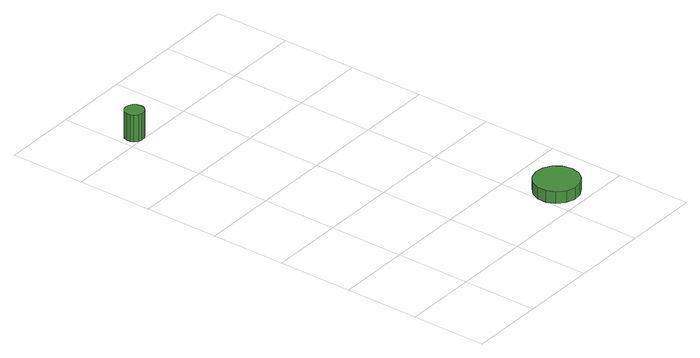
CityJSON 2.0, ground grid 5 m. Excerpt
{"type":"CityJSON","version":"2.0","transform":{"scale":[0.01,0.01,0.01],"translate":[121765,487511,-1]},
"CityObjects":{
"tree1":{"type":"SolitaryVegetationObject","attributes":{"function":"something"},"geometry":[{"type":"MultiSurface","lod":"1","boundaries":[[[0,1,2,3,4,5,6,7,8,9,10,11,12,13,14]],[[15,16,17,18,19,20,21,22,23,24,25,26,27,28,29]],[[0,29,28,1]],[[1,28,27,2]],[[2,27,26,3]],[[3,26,25,4]],[[4,25,24,5]],[[5,24,23,6]],[[6,23,22,7]],[[7,22,21,8]],[[8,21,20,9]],[[9,20,19,10]],[[10,19,18,11]],[[11,18,17,12]],[[12,17,16,13]],[[13,16,15,14]],[[14,15,29,0]]]}]},
"tree2":{"type":"SolitaryVegetationObject","attributes":{"function":"something"},"geometry":[{"type":"MultiSurface","lod":"1","boundaries":[[[30,31,32,33,34,35,36,37,38,39,40,41,42,43,44]],[[45,46,47,48,49,50,51,52,53,54,55,56,57,58,59]],[[30,59,58,31]],[[31,58,57,32]],[[32,57,56,33]],[[33,56,55,34]],[[34,55,54,35]],[[35,54,53,36]],[[36,53,52,37]],[[37,52,51,38]],[[38,51,50,39]],[[39,50,49,40]],[[40,49,48,41]],[[41,48,47,42]],[[42,47,46,43]],[[43,46,45,44]],[[44,45,59,30]]]}]}
},
"vertices":[
[167,2562,253],[162,2588,253],[146,2609,253],[123,2622,253],[97,2625,253],[72,2617,253],[53,2600,253],[42,2576,253],[42,2549,253],[53,2525,253],[72,2508,253],[97,2500,253],[123,2502,253],[146,2515,253],[162,2537,253],[162,2537,68],[146,2515,68],[123,2502,68],[97,2500,68],[72,2508,68],[53,2525,68],[42,2549,68],[42,2576,68],[53,2600,68],[72,2617,68],[97,2625,68],[123,2622,68],[146,2609,68],[162,2588,68],[167,2562,68],
[1291,197,152],[1278,257,152],[1242,306,152],[1189,337,152],[1128,343,152],[1070,324,152],[1024,283,152],[999,227,152],[999,166,152],[1024,110,152],[1070,69,152],[1128,50,152],[1189,56,152],[1242,87,152],[1278,137,152],[1278,137,70],[1242,87,70],[1189,56,70],[1128,50,70],[1070,69,70],[1024,110,70],[999,166,70],[999,227,70],[1024,283,70],[1070,324,70],[1128,343,70],[1189,337,70],[1242,306,70],[1278,257,70],[1291,197,70]
]}
